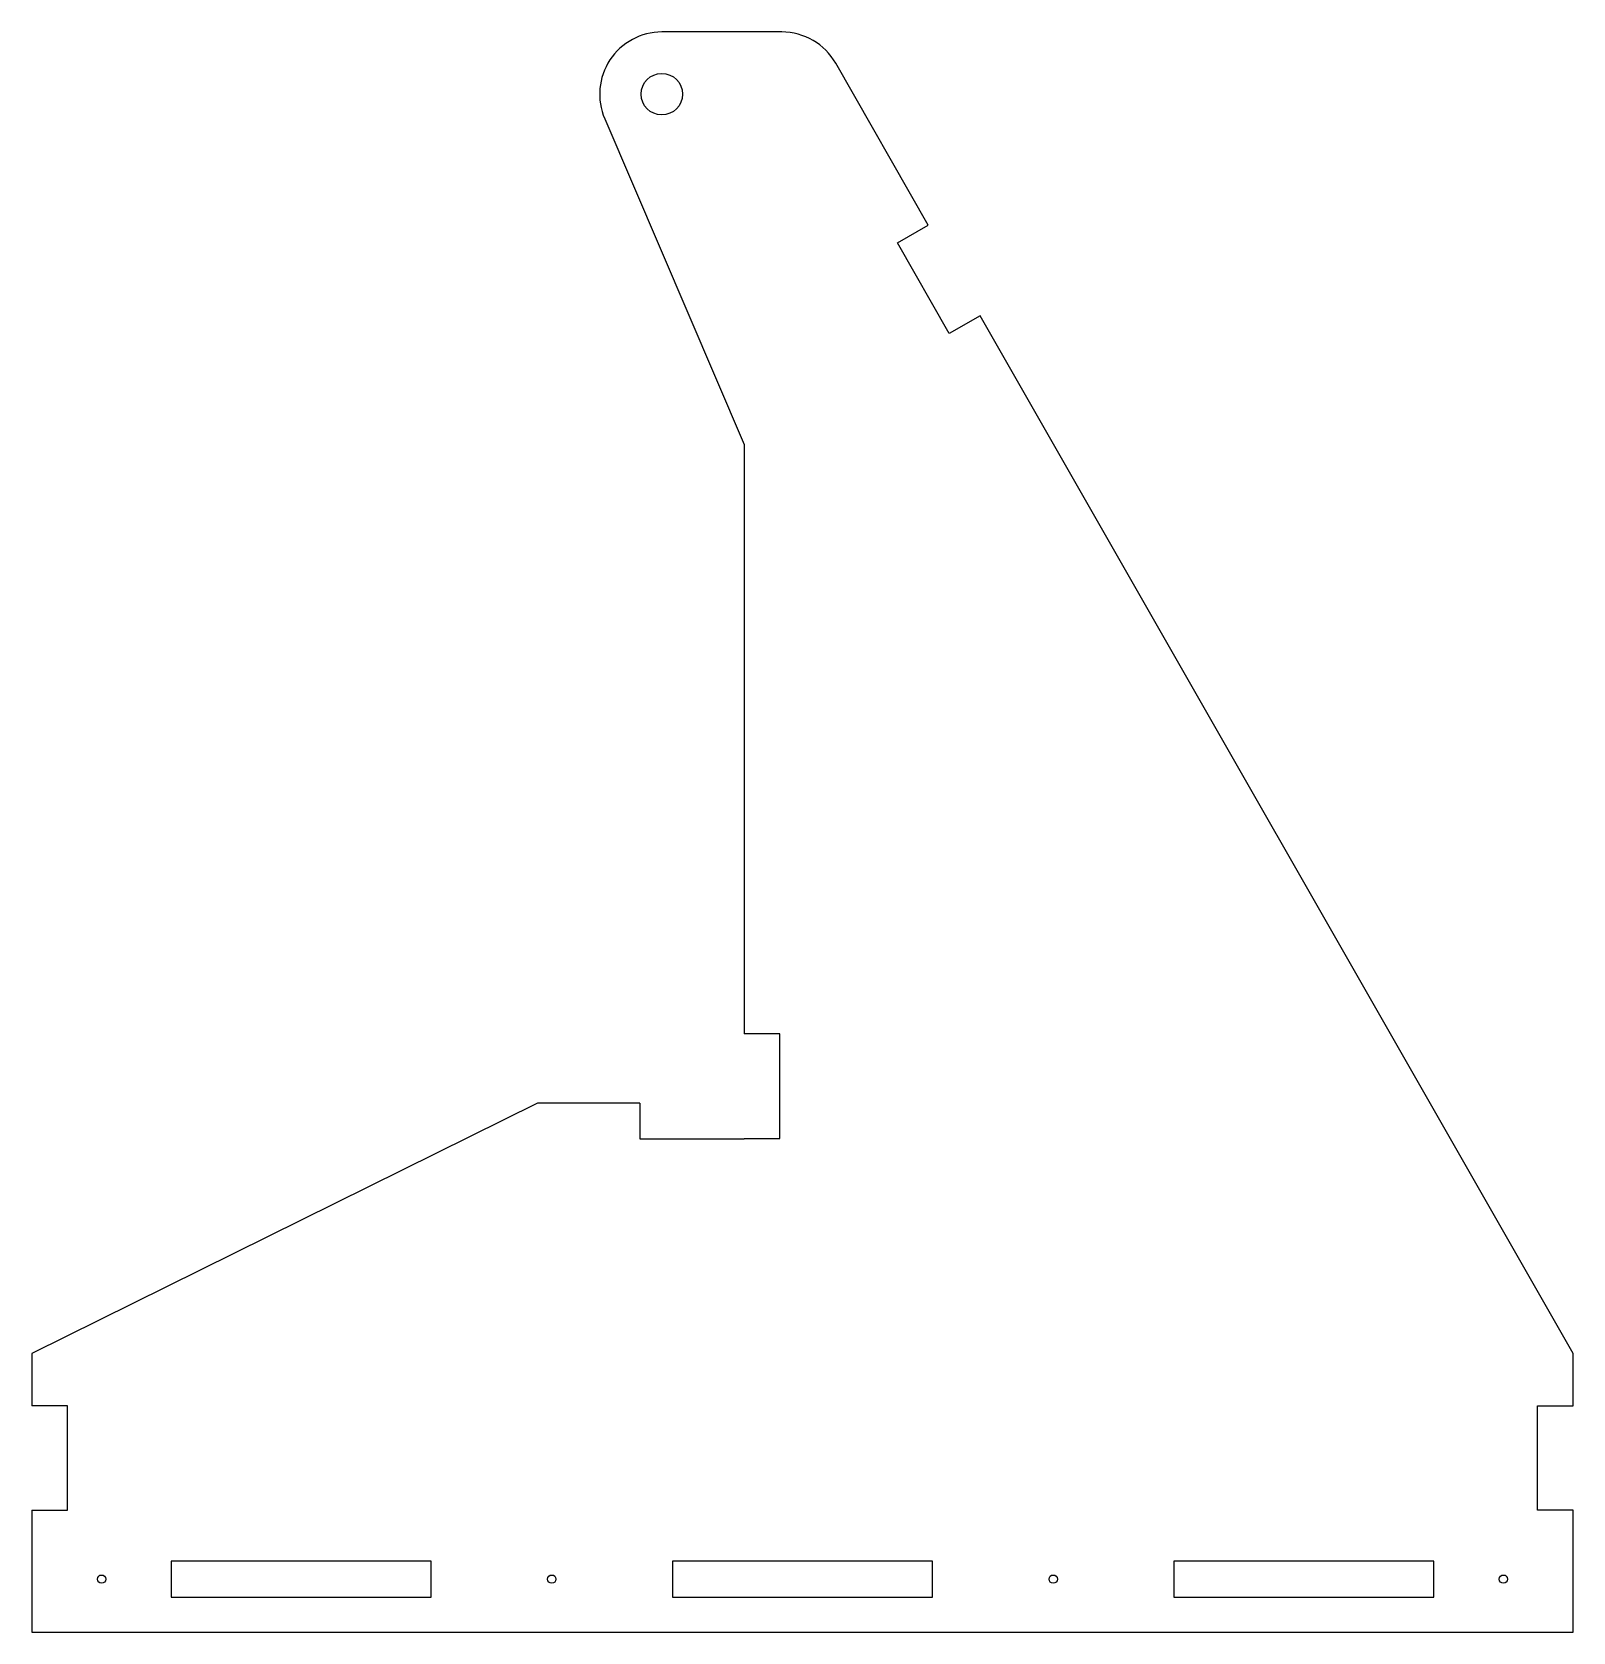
# Model space of a CAD drawing. Header units: millimetres. Extents: x -739 to 5, y -707 to 65.
import ezdxf

# ---------------------------------------------------------------- set-up
doc = ezdxf.new("R2010")
doc.units = ezdxf.units.MM
doc.layers.add('DXF_Temp', color=7, linetype='CONTINUOUS')

msp = doc.modelspace()

# ---------------------------------------------------------------- linework, layer by layer
at = {"layer": 'DXF_Temp'}
for p, q in [((-377.08, 65), (-435, 65)), ((-306.37, -28.25), (-351.04, 49.89)), ((-462.57, 23.18), (-395.2, -134)), ((-321.3, -36.78), (-306.37, -28.25)), ((-296.29, -80.54), (-321.3, -36.78)), ((-281.36, -72), (-296.29, -80.54)), ((4.8, -572.6), (-281.36, -72)), ((-395.2, -134), (-395.2, -418.41)), ((-378, -418.41), (-395.2, -418.41)), ((-378, -468.81), (-378, -418.41)), ((-495, -451.81), (-739, -572.6)), ((-445.6, -451.81), (-495, -451.81)), ((-445.6, -451.81), (-445.6, -469.01)), ((-445.6, -469.01), (-395.2, -469.01)), ((-395.2, -468.81), (-378, -468.81)), ((-395.2, -469.01), (-395.2, -468.81)), ((-739, -572.6), (-739, -597.8)), ((4.8, -597.8), (4.8, -572.6)), ((-721.8, -597.8), (-739, -597.8)), ((-721.8, -648.2), (-721.8, -597.8)), ((-12.4, -597.8), (4.8, -597.8)), ((-12.4, -648.2), (-12.4, -597.8)), ((-739, -648.2), (-739, -707)), ((-739, -648.2), (-721.8, -648.2)), ((4.8, -648.2), (-12.4, -648.2)), ((4.8, -707), (4.8, -648.2)), ((-671.8, -672.8), (-671.8, -690.2)), ((-546.4, -672.8), (-671.8, -672.8)), ((-546.4, -690.2), (-546.4, -672.8)), ((-429.8, -672.8), (-429.8, -690.2)), ((-304.4, -672.8), (-429.8, -672.8)), ((-304.4, -690.2), (-304.4, -672.8)), ((-187.8, -672.8), (-187.8, -690.2)), ((-62.4, -672.8), (-187.8, -672.8)), ((-62.4, -690.2), (-62.4, -672.8)), ((-671.8, -690.2), (-546.4, -690.2)), ((-429.8, -690.2), (-304.4, -690.2)), ((-187.8, -690.2), (-62.4, -690.2)), ((-739, -707), (4.8, -707))]:
    msp.add_line(p, q, dxfattribs=at)
for centre, radius in [((-435, 35), 10), ((-705.4, -681.5), 2), ((-488.1, -681.5), 2), ((-246.1, -681.5), 2), ((-28.8, -681.5), 2)]:
    msp.add_circle(centre, radius, dxfattribs=at)
for centre, start, end in [((-435, 35), 90, -156.79819), ((-377.08, 35), 29.75382, 90)]:
    msp.add_arc(centre, 30, start, end, dxfattribs=at)

doc.saveas('drawing.dxf')
